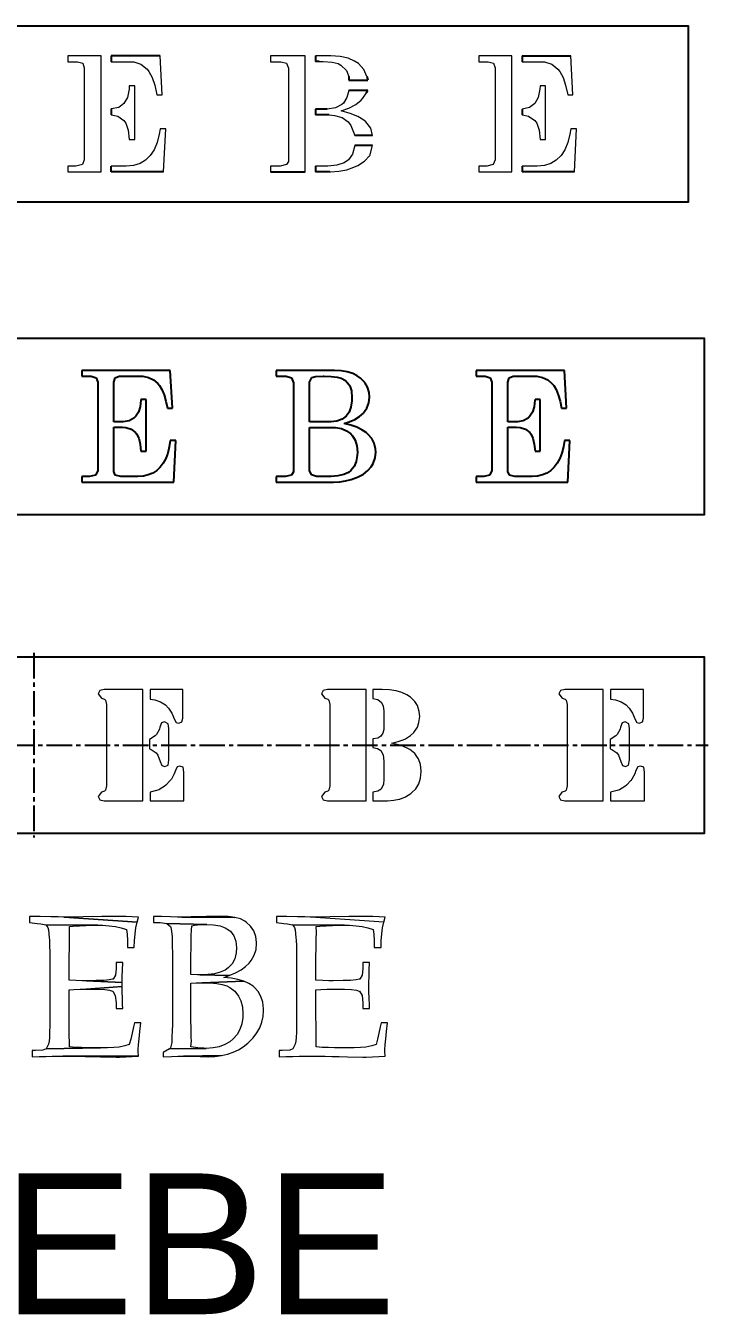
# Model space of a CAD drawing. Header units: inches. Extents: x 11 to 120, y 33 to 81.
# Drawn here: x 99.93 to 120.04, y 32.5 to 70.45 of the extents above; entities that cross this region are included whole.
import ezdxf

# ---------------------------------------------------------------- set-up
doc = ezdxf.new("R2010")
doc.units = ezdxf.units.IN
doc.header["$MEASUREMENT"] = 0
doc.linetypes.add('CENTER2', pattern=[1.125, 0.75, -0.125, 0.125, -0.125])
doc.styles.get("Standard").update_dxf_attribs({"font": 'arial.ttf'})

# ---------------------------------------------------------------- blocks, each defined once
blk = doc.blocks.new('*U9')
at = {"color": 0, "linetype": 'CENTER2', "transparency": 16777216}
blk.add_line((0, 2.72), (0, -2.72), dxfattribs=at)
blk = doc.blocks.new('*U10')
at = {"color": 0, "linetype": 'CENTER2', "transparency": 16777216}
blk.add_line((-19.87, 0), (19.87, 0), dxfattribs=at)

msp = doc.modelspace()

# ---------------------------------------------------------------- linework, layer by layer
at = {"color": 139, "lineweight": 0}
for p, q in [((102.153, 69.566), (101.177, 69.566)), ((101.177, 69.566), (101.177, 69.392)), ((102.153, 66.145), (102.153, 69.566)), ((103.952, 68.412), (103.889, 69.566)), ((108.166, 69.566), (107.143, 69.566)), ((107.143, 69.566), (107.143, 69.392)), ((108.166, 66.145), (108.166, 69.566)), ((108.925, 69.566), (108.466, 69.566)), ((109.196, 69.549), (108.925, 69.566)), ((109.427, 69.499), (109.196, 69.549)), ((109.621, 69.412), (109.427, 69.499)), ((114.252, 69.566), (113.279, 69.566)), ((113.279, 69.566), (113.279, 69.392)), ((114.252, 66.145), (114.252, 69.566)), ((116.054, 68.412), (115.991, 69.566)), ((101.177, 69.392), (101.458, 69.392)), ((101.458, 69.392), (101.612, 69.349)), ((101.612, 69.349), (101.658, 69.215)), ((101.658, 69.215), (101.658, 66.506)), ((102.453, 69.392), (102.986, 69.392)), ((102.986, 69.392), (103.113, 69.386)), ((103.113, 69.386), (103.327, 69.315)), ((103.327, 69.315), (103.508, 69.175)), ((103.508, 69.175), (103.564, 69.105)), ((103.564, 69.105), (103.658, 68.927)), ((107.143, 69.392), (107.444, 69.392)), ((107.444, 69.392), (107.614, 69.345)), ((107.614, 69.345), (107.671, 69.198)), ((107.671, 69.198), (107.671, 66.456)), ((108.581, 69.399), (108.698, 69.396)), ((108.698, 69.396), (108.958, 69.379)), ((108.958, 69.379), (109.136, 69.335)), ((109.136, 69.335), (109.219, 69.295)), ((109.219, 69.295), (109.383, 69.131)), ((109.383, 69.131), (109.454, 68.958)), ((109.731, 69.335), (109.621, 69.412)), ((109.888, 69.162), (109.731, 69.335)), ((109.982, 68.961), (109.888, 69.162)), ((113.279, 69.392), (113.56, 69.392)), ((113.56, 69.392), (113.714, 69.349)), ((113.714, 69.349), (113.76, 69.215)), ((113.76, 69.215), (113.76, 66.506)), ((114.552, 69.392), (115.088, 69.392)), ((115.088, 69.392), (115.212, 69.386)), ((115.212, 69.386), (115.429, 69.315)), ((115.429, 69.315), (115.61, 69.175)), ((115.61, 69.175), (115.663, 69.105)), ((115.663, 69.105), (115.76, 68.927)), ((103.658, 68.927), (103.735, 68.697)), ((103.735, 68.697), (103.799, 68.412)), ((115.76, 68.927), (115.837, 68.697)), ((115.837, 68.697), (115.901, 68.412)), ((102.926, 68.342), (102.825, 68.165)), ((102.976, 68.58), (102.926, 68.342)), ((102.983, 68.683), (102.976, 68.58)), ((103.143, 68.683), (102.983, 68.683)), ((103.143, 67.098), (103.143, 68.683)), ((103.799, 68.412), (103.952, 68.412)), ((109.396, 68.336), (109.289, 68.172)), ((109.45, 68.548), (109.396, 68.336)), ((109.814, 68.262), (109.868, 68.322)), ((109.868, 68.322), (109.969, 68.477)), ((115.028, 68.342), (114.928, 68.165)), ((115.078, 68.58), (115.028, 68.342)), ((115.085, 68.683), (115.078, 68.58)), ((115.245, 68.683), (115.085, 68.683)), ((115.245, 67.098), (115.245, 68.683)), ((115.901, 68.412), (116.054, 68.412)), ((102.672, 68.045), (102.453, 68)), ((102.825, 68.165), (102.672, 68.045)), ((109.055, 68.031), (108.811, 67.998)), ((109.249, 68.135), (109.055, 68.031)), ((109.229, 67.941), (109.447, 68.021)), ((109.49, 67.871), (109.229, 67.941)), ((109.289, 68.172), (109.249, 68.135)), ((109.447, 68.021), (109.654, 68.132)), ((109.654, 68.132), (109.814, 68.262)), ((114.774, 68.045), (114.552, 67.999)), ((114.928, 68.165), (114.774, 68.045)), ((102.453, 67.828), (102.645, 67.79)), ((102.645, 67.79), (102.825, 67.663)), ((102.825, 67.663), (102.882, 67.58)), ((102.882, 67.58), (102.952, 67.372)), ((108.868, 67.824), (109.032, 67.811)), ((109.032, 67.811), (109.253, 67.747)), ((109.253, 67.747), (109.43, 67.623)), ((109.43, 67.623), (109.514, 67.516)), ((109.714, 67.78), (109.49, 67.871)), ((109.891, 67.67), (109.714, 67.78)), ((109.955, 67.62), (109.891, 67.67)), ((110.102, 67.439), (109.955, 67.62)), ((114.552, 67.828), (114.747, 67.79)), ((114.747, 67.79), (114.928, 67.663)), ((114.928, 67.663), (114.984, 67.58)), ((114.984, 67.58), (115.055, 67.372)), ((102.952, 67.372), (102.983, 67.098)), ((103.862, 67.255), (103.802, 67.008)), ((103.889, 67.419), (103.862, 67.255)), ((104.056, 67.419), (103.889, 67.419)), ((103.996, 66.145), (104.056, 67.419)), ((109.514, 67.516), (109.63, 67.221)), ((110.144, 67.221), (110.102, 67.439)), ((115.055, 67.372), (115.085, 67.098)), ((115.964, 67.255), (115.904, 67.008)), ((115.991, 67.419), (115.964, 67.255)), ((116.155, 67.419), (115.991, 67.419)), ((116.098, 66.145), (116.155, 67.419)), ((102.983, 67.098), (103.143, 67.098)), ((103.715, 66.797), (103.601, 66.627)), ((103.802, 67.008), (103.715, 66.797)), ((109.63, 66.921), (109.557, 66.667)), ((110.065, 66.623), (110.144, 66.921)), ((115.085, 67.098), (115.245, 67.098)), ((115.814, 66.797), (115.703, 66.627)), ((115.904, 67.008), (115.814, 66.797)), ((101.658, 66.506), (101.605, 66.369)), ((103.461, 66.493), (103.3, 66.396)), ((103.601, 66.627), (103.461, 66.493)), ((107.671, 66.456), (107.614, 66.363)), ((109.437, 66.503), (109.31, 66.413)), ((109.557, 66.667), (109.437, 66.503)), ((109.711, 66.332), (109.915, 66.466)), ((109.915, 66.466), (110.059, 66.617)), ((110.059, 66.617), (110.065, 66.623)), ((113.76, 66.506), (113.704, 66.369)), ((115.563, 66.493), (115.399, 66.396)), ((115.703, 66.627), (115.563, 66.493)), ((101.411, 66.319), (101.177, 66.319)), ((101.177, 66.319), (101.177, 66.145)), ((101.177, 66.145), (102.153, 66.145)), ((101.605, 66.369), (101.411, 66.319)), ((102.896, 66.319), (102.453, 66.319)), ((103.11, 66.339), (102.896, 66.319)), ((103.3, 66.396), (103.11, 66.339)), ((107.427, 66.319), (107.143, 66.319)), ((107.143, 66.319), (107.143, 66.145)), ((107.614, 66.363), (107.427, 66.319)), ((108.828, 66.319), (108.466, 66.319)), ((109.096, 66.342), (108.828, 66.319)), ((108.871, 66.145), (108.912, 66.145)), ((108.912, 66.145), (109.159, 66.165)), ((109.31, 66.413), (109.096, 66.342)), ((109.159, 66.165), (109.39, 66.209)), ((109.39, 66.209), (109.6, 66.282)), ((109.6, 66.282), (109.711, 66.332)), ((113.513, 66.319), (113.279, 66.319)), ((113.279, 66.319), (113.279, 66.145)), ((113.279, 66.145), (114.252, 66.145)), ((113.704, 66.369), (113.513, 66.319)), ((114.998, 66.319), (114.552, 66.319)), ((115.212, 66.339), (114.998, 66.319)), ((115.399, 66.396), (115.212, 66.339)), ((100.361, 44.217), (100.047, 44.217)), ((100.047, 44.217), (100.047, 44.035)), ((100.047, 44.035), (100.27, 44.011)), ((100.669, 44.21), (100.361, 44.217)), ((100.884, 44.202), (100.669, 44.21)), ((101.046, 44.198), (100.884, 44.202)), ((101.061, 44.198), (101.046, 44.198)), ((102.177, 44.215), (101.061, 44.198)), ((103.211, 44.05), (101.061, 44.198)), ((101.061, 44.198), (103.211, 44.05)), ((102.706, 44.217), (102.177, 44.215)), ((102.888, 44.217), (102.706, 44.217)), ((103.073, 44.21), (102.888, 44.217)), ((103.252, 44.198), (103.073, 44.21)), ((103.178, 43.883), (103.211, 44.05)), ((103.211, 44.05), (103.252, 44.198)), ((103.934, 44.217), (103.693, 44.217)), ((103.693, 44.217), (103.693, 44.035)), ((103.693, 44.035), (103.891, 44.035)), ((103.891, 44.035), (104.089, 44.007)), ((104.202, 44.21), (103.934, 44.217)), ((104.408, 44.2), (104.202, 44.21)), ((104.531, 44.198), (104.408, 44.2)), ((104.647, 44.2), (104.531, 44.198)), ((106.09, 44.188), (104.531, 44.198)), ((104.531, 44.198), (106.09, 44.188)), ((104.811, 44.202), (104.647, 44.2)), ((105.019, 44.208), (104.811, 44.202)), ((105.254, 44.215), (105.019, 44.208)), ((105.677, 44.227), (105.254, 44.215)), ((105.897, 44.217), (105.677, 44.227)), ((106.09, 44.188), (105.897, 44.217)), ((106.255, 44.142), (106.09, 44.188)), ((106.391, 44.075), (106.255, 44.142)), ((106.424, 44.052), (106.391, 44.075)), ((106.558, 43.934), (106.424, 44.052)), ((107.629, 44.217), (107.316, 44.217)), ((107.316, 44.217), (107.316, 44.035)), ((107.316, 44.035), (107.54, 44.011)), ((107.938, 44.21), (107.629, 44.217)), ((108.154, 44.202), (107.938, 44.21)), ((108.313, 44.198), (108.154, 44.202)), ((108.331, 44.198), (108.313, 44.198)), ((109.446, 44.215), (108.331, 44.198)), ((110.48, 44.05), (108.331, 44.198)), ((109.975, 44.217), (109.446, 44.215)), ((110.158, 44.217), (109.975, 44.217)), ((110.342, 44.21), (110.158, 44.217)), ((110.521, 44.198), (110.342, 44.21)), ((110.447, 43.883), (110.48, 44.05)), ((110.48, 44.05), (110.521, 44.198)), ((100.27, 44.011), (100.375, 44)), ((100.375, 44), (100.521, 43.965)), ((100.521, 43.965), (100.585, 43.893)), ((102.058, 43.959), (100.521, 43.965)), ((100.521, 43.965), (102.058, 43.959)), ((100.585, 43.893), (100.601, 43.823)), ((100.601, 43.823), (100.626, 43.593)), ((101.223, 43.555), (101.224, 43.739)), ((101.224, 43.924), (101.324, 43.932)), ((101.224, 43.739), (101.224, 43.924)), ((101.324, 43.932), (101.512, 43.943)), ((101.512, 43.943), (101.699, 43.953)), ((101.699, 43.953), (101.879, 43.957)), ((101.879, 43.957), (102.058, 43.959)), ((102.058, 43.959), (102.196, 43.957)), ((102.196, 43.957), (102.395, 43.943)), ((102.395, 43.943), (102.577, 43.918)), ((102.577, 43.918), (102.746, 43.881)), ((102.746, 43.881), (102.9, 43.832)), ((102.9, 43.832), (102.917, 43.691)), ((102.917, 43.691), (102.929, 43.508)), ((103.137, 43.502), (103.155, 43.702)), ((103.155, 43.702), (103.178, 43.883)), ((104.089, 44.007), (104.202, 43.922)), ((105.267, 43.982), (104.089, 44.007)), ((104.089, 44.007), (105.267, 43.982)), ((104.202, 43.922), (104.212, 43.893)), ((104.212, 43.893), (104.231, 43.788)), ((104.231, 43.788), (104.243, 43.621)), ((104.807, 43.483), (104.811, 43.658)), ((104.811, 43.658), (104.818, 43.813)), ((104.818, 43.813), (104.826, 43.945)), ((104.826, 43.945), (104.906, 43.957)), ((104.906, 43.957), (105.092, 43.976)), ((105.092, 43.976), (105.267, 43.982)), ((105.267, 43.982), (105.466, 43.974)), ((105.466, 43.974), (105.656, 43.941)), ((105.656, 43.941), (105.812, 43.885)), ((105.812, 43.885), (105.936, 43.805)), ((105.936, 43.805), (105.961, 43.782)), ((105.961, 43.782), (106.064, 43.648)), ((106.064, 43.648), (106.125, 43.485)), ((106.653, 43.792), (106.558, 43.934)), ((106.711, 43.628), (106.653, 43.792)), ((107.54, 44.011), (107.644, 44)), ((107.644, 44), (107.79, 43.965)), ((107.79, 43.965), (107.854, 43.893)), ((109.326, 43.959), (107.79, 43.965)), ((107.79, 43.965), (109.326, 43.959)), ((107.854, 43.893), (107.87, 43.823)), ((107.87, 43.823), (107.893, 43.593)), ((108.492, 43.924), (108.593, 43.932)), ((108.494, 43.739), (108.492, 43.924)), ((108.492, 43.555), (108.494, 43.739)), ((108.593, 43.932), (108.782, 43.943)), ((108.782, 43.943), (108.966, 43.953)), ((108.966, 43.953), (109.149, 43.957)), ((109.149, 43.957), (109.326, 43.959)), ((109.326, 43.959), (109.466, 43.957)), ((109.466, 43.957), (109.664, 43.943)), ((109.664, 43.943), (109.847, 43.918)), ((109.847, 43.918), (110.014, 43.881)), ((110.014, 43.881), (110.169, 43.832)), ((110.169, 43.832), (110.185, 43.691)), ((110.185, 43.691), (110.197, 43.508)), ((110.406, 43.502), (110.422, 43.702)), ((110.422, 43.702), (110.447, 43.883)), ((100.626, 43.593), (100.63, 43.521)), ((100.63, 43.521), (100.637, 43.354)), ((100.637, 43.354), (100.641, 43.166)), ((101.213, 42.934), (101.219, 43.378)), ((101.219, 43.378), (101.223, 43.555)), ((102.929, 43.508), (102.933, 43.3)), ((102.933, 43.3), (103.129, 43.3)), ((103.129, 43.3), (103.137, 43.502)), ((104.243, 43.621), (104.251, 43.391)), ((104.251, 43.391), (104.255, 43.1)), ((104.801, 43.067), (104.803, 43.284)), ((104.803, 43.284), (104.807, 43.483)), ((106.125, 43.485), (106.146, 43.29)), ((106.146, 43.29), (106.136, 43.148)), ((106.735, 43.446), (106.711, 43.628)), ((106.717, 43.244), (106.735, 43.424)), ((106.735, 43.424), (106.735, 43.446)), ((107.893, 43.593), (107.899, 43.521)), ((107.899, 43.521), (107.905, 43.354)), ((107.905, 43.354), (107.911, 43.166)), ((108.48, 42.934), (108.486, 43.378)), ((108.486, 43.378), (108.492, 43.555)), ((110.197, 43.508), (110.2, 43.3)), ((110.2, 43.3), (110.399, 43.3)), ((110.399, 43.3), (110.406, 43.502)), ((100.641, 43.166), (100.643, 42.952)), ((100.643, 42.952), (100.643, 41.356)), ((101.213, 42.344), (101.213, 42.934)), ((104.255, 43.1), (104.255, 41.288)), ((104.801, 42.872), (104.801, 43.067)), ((106.091, 42.973), (106.012, 42.824)), ((106.136, 43.148), (106.091, 42.973)), ((106.517, 42.841), (106.577, 42.917)), ((106.577, 42.917), (106.665, 43.074)), ((106.665, 43.074), (106.717, 43.244)), ((107.911, 43.166), (107.911, 42.952)), ((107.911, 42.952), (107.911, 41.356)), ((108.48, 42.344), (108.48, 42.934)), ((102.595, 42.67), (102.577, 42.485)), ((102.793, 42.859), (102.595, 42.859)), ((102.595, 42.859), (102.595, 42.67)), ((102.777, 42.445), (102.783, 42.639)), ((102.783, 42.639), (102.793, 42.859)), ((104.801, 42.503), (104.801, 42.872)), ((105.493, 42.53), (105.295, 42.503)), ((105.662, 42.575), (105.493, 42.53)), ((105.804, 42.639), (105.662, 42.575)), ((105.895, 42.701), (105.804, 42.639)), ((106.012, 42.824), (105.895, 42.701)), ((105.928, 42.48), (106.117, 42.559)), ((106.117, 42.559), (106.278, 42.645)), ((106.278, 42.645), (106.41, 42.74)), ((106.41, 42.74), (106.517, 42.841)), ((109.864, 42.67), (109.845, 42.485)), ((110.06, 42.859), (109.864, 42.859)), ((109.864, 42.859), (109.864, 42.67)), ((110.045, 42.445), (110.053, 42.639)), ((110.053, 42.639), (110.06, 42.859)), ((101.413, 42.332), (101.213, 42.344)), ((101.594, 42.324), (101.413, 42.332)), ((101.72, 42.324), (101.594, 42.324)), ((102.772, 42.157), (101.718, 42.079)), ((101.718, 42.079), (102.772, 42.157)), ((102.01, 42.326), (101.72, 42.324)), ((101.72, 42.324), (102.774, 42.276)), ((102.774, 42.276), (101.72, 42.324)), ((102.235, 42.334), (102.01, 42.326)), ((102.395, 42.347), (102.235, 42.334)), ((102.49, 42.367), (102.395, 42.347)), ((102.505, 42.373), (102.49, 42.367)), ((102.577, 42.485), (102.505, 42.373)), ((102.772, 42.157), (102.774, 42.276)), ((102.774, 41.994), (102.772, 42.157)), ((102.774, 42.276), (102.777, 42.445)), ((104.989, 42.495), (104.801, 42.503)), ((104.801, 42.256), (104.958, 42.262)), ((104.801, 41.224), (104.801, 42.256)), ((104.958, 42.262), (105.135, 42.266)), ((105.067, 42.495), (104.989, 42.495)), ((105.295, 42.503), (105.067, 42.495)), ((105.928, 42.48), (105.067, 42.495)), ((105.067, 42.495), (105.928, 42.48)), ((106.36, 42.309), (105.135, 42.266)), ((105.135, 42.266), (106.36, 42.309)), ((105.135, 42.266), (105.361, 42.26)), ((105.361, 42.26), (105.559, 42.243)), ((105.559, 42.243), (105.724, 42.213)), ((105.724, 42.213), (105.854, 42.173)), ((105.765, 42.421), (105.928, 42.48)), ((105.986, 42.4), (105.765, 42.421)), ((105.854, 42.173), (105.95, 42.124)), ((106.185, 42.361), (105.986, 42.4)), ((106.36, 42.309), (106.185, 42.361)), ((106.507, 42.243), (106.36, 42.309)), ((106.632, 42.161), (106.507, 42.243)), ((106.665, 42.132), (106.632, 42.161)), ((106.78, 42.005), (106.665, 42.132)), ((108.68, 42.332), (108.48, 42.344)), ((108.863, 42.324), (108.68, 42.332)), ((108.99, 42.324), (108.863, 42.324)), ((109.279, 42.326), (108.99, 42.324)), ((109.503, 42.334), (109.279, 42.326)), ((109.664, 42.347), (109.503, 42.334)), ((109.757, 42.367), (109.664, 42.347)), ((109.775, 42.373), (109.757, 42.367)), ((109.845, 42.485), (109.775, 42.373)), ((110.041, 42.276), (110.045, 42.445)), ((110.041, 42.157), (110.041, 42.276)), ((110.043, 41.994), (110.041, 42.157)), ((101.213, 42.06), (101.353, 42.068)), ((101.213, 41.346), (101.213, 42.06)), ((101.353, 42.068), (101.537, 42.077)), ((101.537, 42.077), (101.718, 42.079)), ((101.718, 42.079), (101.788, 42.079)), ((101.788, 42.079), (102.054, 42.073)), ((102.054, 42.073), (102.26, 42.062)), ((102.26, 42.062), (102.404, 42.044)), ((102.404, 42.044), (102.488, 42.019)), ((102.488, 42.019), (102.498, 42.011)), ((102.498, 42.011), (102.571, 41.893)), ((102.571, 41.893), (102.595, 41.675)), ((102.779, 41.813), (102.774, 41.994)), ((102.787, 41.617), (102.779, 41.813)), ((105.95, 42.124), (106.091, 42.015)), ((106.091, 42.015), (106.204, 41.873)), ((106.204, 41.873), (106.272, 41.727)), ((106.863, 41.858), (106.78, 42.005)), ((106.918, 41.689), (106.863, 41.858)), ((108.48, 42.06), (108.622, 42.068)), ((108.48, 41.346), (108.48, 42.06)), ((108.622, 42.068), (108.807, 42.077)), ((108.807, 42.077), (108.986, 42.079)), ((108.986, 42.079), (109.058, 42.079)), ((109.058, 42.079), (109.324, 42.073)), ((109.324, 42.073), (109.53, 42.062)), ((109.53, 42.062), (109.674, 42.044)), ((109.674, 42.044), (109.757, 42.019)), ((109.757, 42.019), (109.767, 42.011)), ((109.767, 42.011), (109.839, 41.893)), ((109.839, 41.893), (109.864, 41.675)), ((110.047, 41.813), (110.043, 41.994)), ((110.057, 41.617), (110.047, 41.813)), ((102.595, 41.675), (102.595, 41.506)), ((102.595, 41.506), (102.793, 41.506)), ((102.793, 41.506), (102.787, 41.617)), ((106.272, 41.727), (106.315, 41.553)), ((106.315, 41.553), (106.329, 41.352)), ((106.941, 41.498), (106.918, 41.689)), ((106.929, 41.267), (106.941, 41.444)), ((106.941, 41.444), (106.941, 41.498)), ((109.864, 41.675), (109.864, 41.506)), ((109.864, 41.506), (110.06, 41.506)), ((110.06, 41.506), (110.057, 41.617)), ((100.641, 41.006), (100.637, 40.808)), ((100.643, 41.251), (100.641, 41.006)), ((100.643, 41.356), (100.643, 41.251)), ((101.215, 40.934), (101.213, 41.346)), ((103.133, 41.086), (103.11, 40.969)), ((103.324, 41.086), (103.133, 41.086)), ((103.294, 40.829), (103.324, 41.086)), ((104.253, 41.036), (104.249, 40.847)), ((104.255, 41.234), (104.253, 41.036)), ((104.255, 41.288), (104.255, 41.234)), ((104.803, 40.859), (104.801, 41.224)), ((106.296, 41.055), (106.239, 40.888)), ((106.325, 41.242), (106.296, 41.055)), ((106.329, 41.352), (106.325, 41.242)), ((106.83, 40.936), (106.892, 41.098)), ((106.892, 41.098), (106.929, 41.267)), ((107.909, 41.006), (107.905, 40.808)), ((107.911, 41.251), (107.909, 41.006)), ((107.911, 41.356), (107.911, 41.251)), ((108.484, 40.934), (108.48, 41.346)), ((110.401, 41.086), (110.377, 40.969)), ((110.593, 41.086), (110.401, 41.086)), ((110.562, 40.829), (110.593, 41.086)), ((100.632, 40.655), (100.622, 40.548)), ((100.637, 40.808), (100.632, 40.655)), ((101.217, 40.705), (101.215, 40.934)), ((101.219, 40.518), (101.217, 40.705)), ((103.067, 40.775), (103.026, 40.6)), ((103.11, 40.969), (103.067, 40.775)), ((103.256, 40.437), (103.271, 40.614)), ((103.271, 40.614), (103.294, 40.829)), ((104.241, 40.668), (104.233, 40.501)), ((104.249, 40.847), (104.241, 40.668)), ((104.811, 40.653), (104.803, 40.859)), ((104.813, 40.557), (104.811, 40.653)), ((106.047, 40.608), (105.944, 40.522)), ((106.158, 40.738), (106.047, 40.608)), ((106.239, 40.888), (106.158, 40.738)), ((106.498, 40.503), (106.634, 40.639)), ((106.634, 40.639), (106.745, 40.785)), ((106.745, 40.785), (106.83, 40.936)), ((107.899, 40.655), (107.891, 40.548)), ((107.905, 40.808), (107.899, 40.655)), ((108.484, 40.705), (108.484, 40.934)), ((108.488, 40.518), (108.484, 40.705)), ((110.336, 40.775), (110.294, 40.6)), ((110.377, 40.969), (110.336, 40.775)), ((110.525, 40.437), (110.541, 40.614)), ((110.541, 40.614), (110.562, 40.829)), ((100.216, 40.266), (100.126, 40.266)), ((100.126, 40.266), (100.126, 40.083)), ((100.439, 40.281), (100.216, 40.266)), ((100.534, 40.314), (100.439, 40.281)), ((100.606, 40.452), (100.534, 40.314)), ((102.134, 40.342), (100.534, 40.314)), ((100.534, 40.314), (102.134, 40.342)), ((100.622, 40.548), (100.606, 40.452)), ((101.224, 40.379), (101.219, 40.518)), ((101.224, 40.373), (101.224, 40.379)), ((101.397, 40.361), (101.224, 40.373)), ((101.578, 40.353), (101.397, 40.361)), ((101.763, 40.345), (101.578, 40.353)), ((101.951, 40.344), (101.763, 40.345)), ((102.134, 40.342), (101.951, 40.344)), ((102.342, 40.345), (102.134, 40.342)), ((102.525, 40.355), (102.342, 40.345)), ((102.682, 40.371), (102.525, 40.355)), ((102.857, 40.406), (102.682, 40.371)), ((102.983, 40.447), (102.857, 40.406)), ((103.026, 40.6), (102.983, 40.447)), ((103.246, 40.235), (103.248, 40.301)), ((103.252, 40.103), (103.246, 40.235)), ((103.248, 40.301), (103.256, 40.437)), ((104.165, 40.318), (103.981, 40.213)), ((104.196, 40.347), (104.165, 40.318)), ((105.248, 40.332), (104.165, 40.318)), ((104.165, 40.318), (105.248, 40.332)), ((104.233, 40.501), (104.196, 40.347)), ((104.801, 40.373), (104.813, 40.557)), ((105.007, 40.347), (104.801, 40.373)), ((105.182, 40.334), (105.007, 40.347)), ((105.248, 40.332), (105.182, 40.334)), ((105.452, 40.345), (105.248, 40.332)), ((105.635, 40.38), (105.452, 40.345)), ((105.8, 40.441), (105.635, 40.38)), ((105.944, 40.522), (105.8, 40.441)), ((106.039, 40.217), (106.196, 40.291)), ((106.196, 40.291), (106.342, 40.38)), ((106.342, 40.38), (106.48, 40.487)), ((106.48, 40.487), (106.498, 40.503)), ((107.485, 40.266), (107.394, 40.266)), ((107.394, 40.266), (107.394, 40.083)), ((107.709, 40.281), (107.485, 40.266)), ((107.804, 40.314), (107.709, 40.281)), ((107.874, 40.452), (107.804, 40.314)), ((107.891, 40.548), (107.874, 40.452)), ((108.492, 40.379), (108.488, 40.518)), ((108.492, 40.373), (108.492, 40.379)), ((108.667, 40.361), (108.492, 40.373)), ((108.848, 40.353), (108.667, 40.361)), ((109.032, 40.345), (108.848, 40.353)), ((109.221, 40.344), (109.032, 40.345)), ((109.402, 40.342), (109.221, 40.344)), ((109.61, 40.345), (109.402, 40.342)), ((109.794, 40.355), (109.61, 40.345)), ((109.952, 40.371), (109.794, 40.355)), ((110.125, 40.406), (109.952, 40.371)), ((110.253, 40.447), (110.125, 40.406)), ((110.294, 40.6), (110.253, 40.447)), ((110.515, 40.301), (110.525, 40.437)), ((110.515, 40.235), (110.515, 40.301)), ((110.521, 40.103), (110.515, 40.235)), ((100.126, 40.083), (100.325, 40.089)), ((100.325, 40.089), (100.529, 40.095)), ((100.529, 40.095), (100.713, 40.101)), ((100.713, 40.101), (100.88, 40.103)), ((100.88, 40.103), (101.03, 40.103)), ((103.252, 40.103), (101.03, 40.103)), ((101.03, 40.103), (101.03, 40.103)), ((101.03, 40.103), (101.16, 40.103)), ((101.03, 40.103), (103.252, 40.103)), ((101.16, 40.103), (101.312, 40.101)), ((101.312, 40.101), (101.485, 40.099)), ((101.485, 40.099), (101.681, 40.095)), ((101.681, 40.095), (101.899, 40.089)), ((101.899, 40.089), (102.14, 40.083)), ((102.14, 40.083), (102.595, 40.073)), ((102.595, 40.073), (102.698, 40.075)), ((102.698, 40.075), (102.88, 40.079)), ((102.88, 40.079), (103.065, 40.089)), ((103.065, 40.089), (103.252, 40.103)), ((103.981, 40.213), (103.981, 40.083)), ((103.981, 40.083), (104.222, 40.091)), ((104.222, 40.091), (104.412, 40.101)), ((104.412, 40.101), (104.579, 40.103)), ((105.695, 40.118), (104.579, 40.103)), ((104.579, 40.103), (105.695, 40.118)), ((104.579, 40.103), (104.684, 40.103)), ((104.684, 40.103), (104.865, 40.097)), ((104.865, 40.097), (105.071, 40.089)), ((105.071, 40.089), (105.3, 40.083)), ((105.3, 40.083), (105.31, 40.083)), ((105.31, 40.083), (105.508, 40.093)), ((105.508, 40.093), (105.695, 40.118)), ((105.695, 40.118), (105.872, 40.159)), ((105.872, 40.159), (106.039, 40.217)), ((107.394, 40.083), (107.594, 40.089)), ((107.594, 40.089), (107.798, 40.095)), ((107.798, 40.095), (107.983, 40.101)), ((107.983, 40.101), (108.15, 40.103)), ((108.15, 40.103), (108.298, 40.103)), ((108.298, 40.103), (108.299, 40.103)), ((108.299, 40.103), (108.428, 40.103)), ((108.428, 40.103), (108.579, 40.101)), ((108.579, 40.101), (108.754, 40.099)), ((108.754, 40.099), (108.949, 40.095)), ((108.949, 40.095), (109.168, 40.089)), ((109.168, 40.089), (109.407, 40.083)), ((109.407, 40.083), (109.864, 40.073)), ((109.864, 40.073), (109.965, 40.075)), ((109.965, 40.075), (110.15, 40.079)), ((110.15, 40.079), (110.335, 40.089)), ((110.335, 40.089), (110.521, 40.103))]:
    msp.add_line(p, q, dxfattribs=at)
for p, q in [((103.889, 69.566), (102.453, 69.566)), ((102.453, 69.566), (102.453, 69.392)), ((108.466, 69.566), (108.466, 69.399)), ((114.552, 69.566), (115.991, 69.566)), ((114.552, 69.566), (114.552, 69.392)), ((108.581, 69.399), (108.466, 69.399)), ((109.454, 68.958), (109.454, 68.848)), ((109.454, 68.848), (110.01, 68.848)), ((109.982, 68.961), (110.01, 68.848)), ((110.01, 68.548), (109.45, 68.548)), ((109.969, 68.477), (110.01, 68.548)), ((102.453, 68), (102.453, 67.828)), ((108.811, 67.998), (108.466, 67.998)), ((108.466, 67.998), (108.466, 67.824)), ((114.552, 67.999), (114.552, 67.828)), ((108.868, 67.824), (108.466, 67.824)), ((110.144, 67.221), (109.63, 67.221)), ((110.144, 66.921), (109.63, 66.921)), ((102.453, 66.145), (102.453, 66.319)), ((103.996, 66.145), (102.453, 66.145)), ((107.143, 66.145), (108.166, 66.145)), ((108.466, 66.319), (108.466, 66.145)), ((108.892, 66.145), (108.466, 66.145)), ((114.552, 66.319), (114.552, 66.145)), ((116.098, 66.145), (114.552, 66.145)), ((104.191, 60.293), (101.59, 60.293)), ((101.59, 60.293), (101.59, 60.127)), ((101.59, 60.127), (101.86, 60.127)), ((101.86, 60.127), (102.005, 60.085)), ((102.005, 60.085), (102.053, 59.956)), ((102.525, 59.956), (102.565, 60.085)), ((102.565, 60.085), (102.682, 60.127)), ((102.682, 60.127), (103.325, 60.127)), ((103.325, 60.127), (103.379, 60.127)), ((103.379, 60.127), (103.55, 60.095)), ((103.55, 60.095), (103.696, 60.025)), ((103.696, 60.025), (103.825, 59.918)), ((104.254, 59.186), (104.191, 60.293)), ((109.024, 60.293), (107.315, 60.293)), ((107.315, 60.293), (107.315, 60.127)), ((107.315, 60.127), (107.603, 60.127)), ((107.603, 60.127), (107.605, 60.127)), ((107.605, 60.127), (107.766, 60.081)), ((107.766, 60.081), (107.821, 59.938)), ((108.296, 59.956), (108.359, 60.095)), ((108.359, 60.095), (108.47, 60.123)), ((108.47, 60.123), (108.693, 60.133)), ((108.693, 60.133), (108.72, 60.133)), ((108.72, 60.133), (108.935, 60.125)), ((108.935, 60.125), (109.103, 60.105)), ((109.224, 60.283), (109.024, 60.293)), ((109.103, 60.105), (109.226, 60.071)), ((109.405, 60.256), (109.224, 60.283)), ((109.226, 60.071), (109.35, 60.002)), ((109.35, 60.002), (109.463, 59.877)), ((109.564, 60.206), (109.405, 60.256)), ((109.701, 60.139), (109.564, 60.206)), ((109.796, 60.071), (109.701, 60.139)), ((109.919, 59.946), (109.796, 60.071)), ((115.801, 60.293), (113.202, 60.293)), ((113.202, 60.293), (113.202, 60.127)), ((113.202, 60.127), (113.47, 60.127)), ((113.47, 60.127), (113.617, 60.085)), ((113.617, 60.085), (113.663, 59.956)), ((114.135, 59.956), (114.175, 60.085)), ((114.175, 60.085), (114.294, 60.127)), ((114.294, 60.127), (114.937, 60.127)), ((114.937, 60.127), (114.989, 60.127)), ((114.989, 60.127), (115.159, 60.095)), ((115.159, 60.095), (115.308, 60.025)), ((115.308, 60.025), (115.435, 59.918)), ((115.864, 59.186), (115.801, 60.293)), ((102.053, 59.956), (102.053, 57.356)), ((102.525, 58.787), (102.525, 59.956)), ((103.825, 59.918), (103.873, 59.859)), ((103.873, 59.859), (103.947, 59.736)), ((103.947, 59.736), (104.008, 59.583)), ((104.008, 59.583), (104.062, 59.398)), ((107.821, 59.938), (107.821, 57.31)), ((108.296, 58.787), (108.296, 59.956)), ((109.463, 59.877), (109.477, 59.849)), ((109.477, 59.849), (109.526, 59.698)), ((109.526, 59.698), (109.542, 59.505)), ((110.005, 59.805), (109.919, 59.946)), ((110.052, 59.648), (110.005, 59.805)), ((110.062, 59.515), (110.052, 59.648)), ((113.663, 59.956), (113.663, 57.356)), ((114.135, 58.787), (114.135, 59.956)), ((115.435, 59.918), (115.485, 59.859)), ((115.485, 59.859), (115.556, 59.736)), ((115.556, 59.736), (115.618, 59.583)), ((115.618, 59.583), (115.672, 59.398)), ((103.299, 59.231), (103.25, 59.073)), ((103.323, 59.426), (103.299, 59.231)), ((103.476, 59.446), (103.323, 59.446)), ((103.323, 59.446), (103.323, 59.426)), ((103.476, 57.925), (103.476, 59.446)), ((104.062, 59.398), (104.105, 59.186)), ((109.512, 59.221), (109.457, 59.071)), ((109.538, 59.406), (109.512, 59.221)), ((109.542, 59.505), (109.538, 59.406)), ((109.983, 59.188), (110.042, 59.343)), ((110.042, 59.343), (110.062, 59.515)), ((114.911, 59.231), (114.86, 59.073)), ((114.933, 59.426), (114.911, 59.231)), ((114.935, 59.446), (114.933, 59.426)), ((115.088, 59.446), (114.935, 59.446)), ((115.088, 57.925), (115.088, 59.446)), ((115.672, 59.398), (115.715, 59.186)), ((103.119, 58.896), (102.976, 58.815)), ((103.172, 58.95), (103.119, 58.896)), ((103.25, 59.073), (103.172, 58.95)), ((104.105, 59.186), (104.254, 59.186)), ((109.252, 58.864), (109.097, 58.807)), ((109.373, 58.956), (109.252, 58.864)), ((109.457, 59.071), (109.373, 58.956)), ((109.459, 58.783), (109.623, 58.858)), ((109.623, 58.858), (109.764, 58.944)), ((109.764, 58.944), (109.878, 59.043)), ((109.878, 59.043), (109.883, 59.051)), ((109.883, 59.051), (109.983, 59.188)), ((114.729, 58.896), (114.588, 58.815)), ((114.784, 58.95), (114.729, 58.896)), ((114.86, 59.073), (114.784, 58.95)), ((115.715, 59.186), (115.864, 59.186)), ((102.807, 58.787), (102.525, 58.787)), ((102.525, 57.324), (102.525, 58.63)), ((102.525, 58.63), (102.783, 58.63)), ((102.783, 58.63), (102.885, 58.622)), ((102.976, 58.815), (102.807, 58.787)), ((102.885, 58.622), (103.043, 58.568)), ((103.043, 58.568), (103.17, 58.467)), ((103.17, 58.467), (103.198, 58.431)), ((108.917, 58.787), (108.296, 58.787)), ((108.296, 57.356), (108.296, 58.62)), ((108.296, 58.62), (108.968, 58.62)), ((109.097, 58.807), (108.917, 58.787)), ((108.968, 58.62), (109.058, 58.618)), ((109.058, 58.618), (109.232, 58.586)), ((109.232, 58.586), (109.383, 58.523)), ((109.316, 58.733), (109.459, 58.783)), ((109.512, 58.684), (109.316, 58.733)), ((109.383, 58.523), (109.508, 58.428)), ((109.685, 58.624), (109.512, 58.684)), ((109.834, 58.553), (109.685, 58.624)), ((109.961, 58.469), (109.834, 58.553)), ((110.013, 58.426), (109.961, 58.469)), ((114.417, 58.787), (114.135, 58.787)), ((114.135, 57.324), (114.135, 58.63)), ((114.135, 58.63), (114.393, 58.63)), ((114.393, 58.63), (114.497, 58.622)), ((114.588, 58.815), (114.417, 58.787)), ((114.497, 58.622), (114.653, 58.568)), ((114.653, 58.568), (114.78, 58.467)), ((114.78, 58.467), (114.81, 58.431)), ((103.198, 58.431), (103.264, 58.3)), ((103.264, 58.3), (103.305, 58.132)), ((103.305, 58.132), (103.323, 57.925)), ((104.191, 58.235), (104.161, 58.044)), ((104.351, 58.235), (104.191, 58.235)), ((104.296, 57.012), (104.351, 58.235)), ((109.508, 58.428), (109.554, 58.376)), ((109.554, 58.376), (109.637, 58.241)), ((109.637, 58.241), (109.687, 58.08)), ((109.687, 58.08), (109.703, 57.896)), ((110.124, 58.296), (110.013, 58.426)), ((110.199, 58.152), (110.124, 58.296)), ((110.237, 57.987), (110.199, 58.152)), ((114.81, 58.431), (114.874, 58.3)), ((114.874, 58.3), (114.915, 58.132)), ((114.915, 58.132), (114.935, 57.925)), ((115.801, 58.235), (115.771, 58.044)), ((115.961, 58.235), (115.801, 58.235)), ((115.906, 57.012), (115.961, 58.235)), ((103.323, 57.925), (103.476, 57.925)), ((104.056, 57.703), (103.982, 57.564)), ((104.115, 57.864), (104.056, 57.703)), ((104.161, 58.044), (104.115, 57.864)), ((109.701, 57.796), (109.669, 57.618)), ((109.703, 57.896), (109.701, 57.796)), ((110.169, 57.56), (110.225, 57.721)), ((110.225, 57.721), (110.243, 57.896)), ((110.243, 57.896), (110.237, 57.987)), ((114.935, 57.925), (115.088, 57.925)), ((115.666, 57.703), (115.592, 57.564)), ((115.725, 57.864), (115.666, 57.703)), ((115.771, 58.044), (115.725, 57.864)), ((102.053, 57.356), (101.999, 57.225)), ((102.571, 57.217), (102.525, 57.324)), ((103.792, 57.35), (103.675, 57.274)), ((103.893, 57.445), (103.792, 57.35)), ((103.982, 57.564), (103.893, 57.445)), ((107.821, 57.31), (107.766, 57.219)), ((108.349, 57.223), (108.296, 57.356)), ((109.514, 57.354), (109.441, 57.296)), ((109.608, 57.469), (109.514, 57.354)), ((109.669, 57.618), (109.608, 57.469)), ((109.878, 57.248), (110.011, 57.35)), ((110.011, 57.35), (110.112, 57.463)), ((110.112, 57.463), (110.169, 57.56)), ((113.663, 57.356), (113.609, 57.225)), ((114.183, 57.217), (114.135, 57.324)), ((115.402, 57.35), (115.285, 57.274)), ((115.503, 57.445), (115.402, 57.35)), ((115.592, 57.564), (115.503, 57.445)), ((101.815, 57.179), (101.59, 57.179)), ((101.59, 57.179), (101.59, 57.012)), ((101.59, 57.012), (104.296, 57.012)), ((101.985, 57.215), (101.815, 57.179)), ((101.999, 57.225), (101.985, 57.215)), ((102.732, 57.179), (102.571, 57.217)), ((103.24, 57.179), (102.732, 57.179)), ((103.399, 57.189), (103.24, 57.179)), ((103.544, 57.221), (103.399, 57.189)), ((103.675, 57.274), (103.544, 57.221)), ((107.585, 57.179), (107.315, 57.179)), ((107.315, 57.179), (107.315, 57.012)), ((107.315, 57.012), (108.974, 57.012)), ((107.756, 57.213), (107.585, 57.179)), ((107.766, 57.219), (107.756, 57.213)), ((108.502, 57.179), (108.349, 57.223)), ((108.931, 57.179), (108.502, 57.179)), ((109.131, 57.191), (108.931, 57.179)), ((108.974, 57.012), (108.998, 57.012)), ((108.998, 57.012), (109.181, 57.022)), ((109.302, 57.231), (109.131, 57.191)), ((109.181, 57.022), (109.356, 57.046)), ((109.441, 57.296), (109.302, 57.231)), ((109.356, 57.046), (109.518, 57.088)), ((109.518, 57.088), (109.673, 57.143)), ((109.673, 57.143), (109.709, 57.159)), ((109.709, 57.159), (109.878, 57.248)), ((113.427, 57.179), (113.202, 57.179)), ((113.202, 57.179), (113.202, 57.012)), ((113.202, 57.012), (115.906, 57.012)), ((113.595, 57.215), (113.427, 57.179)), ((113.609, 57.225), (113.595, 57.215)), ((114.342, 57.179), (114.183, 57.217)), ((114.85, 57.179), (114.342, 57.179)), ((115.009, 57.189), (114.85, 57.179)), ((115.154, 57.221), (115.009, 57.189)), ((115.285, 57.274), (115.154, 57.221))]:
    msp.add_line(p, q)
for points in [[(79.948, 70.451), (119.448, 70.451), (119.448, 65.251), (79.948, 65.251)], [(80.418, 61.247), (119.918, 61.247), (119.918, 56.047), (80.418, 56.047)], [(80.418, 51.86), (119.918, 51.86), (119.918, 46.66), (80.418, 46.66)]]:
    msp.add_lwpolyline(points, close=True)
for points in [[(103.379, 50.904), (102.247, 50.904), (102.115, 50.871), (102.067, 50.778), (102.067, 50.776), (102.162, 50.648), (102.257, 50.617), (102.284, 50.588), (102.313, 50.464), (102.313, 48.059), (102.284, 47.935), (102.257, 47.91), (102.162, 47.875), (102.162, 47.875), (102.067, 47.745), (102.115, 47.655), (102.247, 47.622), (103.379, 47.622)], [(104.561, 50.904), (103.594, 50.904), (103.594, 50.621), (103.736, 50.598), (103.907, 50.538), (104.052, 50.446), (104.142, 50.353), (104.241, 50.204), (104.318, 50.021), (104.365, 49.932), (104.442, 49.909), (104.532, 49.944), (104.561, 50.052)], [(109.96, 50.904), (108.827, 50.904), (108.695, 50.871), (108.648, 50.778), (108.648, 50.776), (108.745, 50.648), (108.837, 50.617), (108.864, 50.588), (108.893, 50.464), (108.893, 48.059), (108.864, 47.935), (108.837, 47.91), (108.745, 47.875), (108.743, 47.875), (108.648, 47.745), (108.695, 47.655), (108.827, 47.622), (109.96, 47.622)], [(110.43, 50.904), (110.154, 50.904), (110.154, 50.637), (110.308, 50.602), (110.409, 50.52), (110.463, 50.41), (110.484, 50.272), (110.484, 49.858), (110.484, 49.726), (110.455, 49.618), (110.391, 49.526), (110.302, 49.47), (110.162, 49.445), (110.162, 49.195), (110.298, 49.165), (110.389, 49.103), (110.465, 48.979), (110.465, 48.977), (110.484, 48.791), (110.484, 48.247), (110.473, 48.117), (110.405, 47.97), (110.306, 47.902), (110.154, 47.873), (110.154, 47.622), (110.44, 47.622), (110.591, 47.624), (110.779, 47.64), (110.935, 47.671), (110.952, 47.675), (111.123, 47.741), (111.28, 47.84), (111.296, 47.853), (111.422, 47.978), (111.511, 48.125), (111.565, 48.292), (111.583, 48.482), (111.581, 48.506), (111.558, 48.692), (111.499, 48.861), (111.497, 48.865), (111.391, 49.016), (111.251, 49.134), (111.21, 49.158), (111.041, 49.237), (110.913, 49.274), (110.706, 49.321), (110.9, 49.369), (111.053, 49.418), (111.117, 49.447), (111.27, 49.544), (111.369, 49.637), (111.47, 49.792), (111.517, 49.926), (111.54, 50.109), (111.525, 50.254), (111.47, 50.427), (111.397, 50.545), (111.268, 50.677), (111.16, 50.749), (111.012, 50.815), (110.841, 50.864), (110.647, 50.893)], [(116.947, 50.904), (115.814, 50.904), (115.682, 50.871), (115.635, 50.778), (115.635, 50.776), (115.732, 50.648), (115.824, 50.617), (115.851, 50.588), (115.88, 50.464), (115.88, 48.059), (115.851, 47.935), (115.824, 47.91), (115.732, 47.875), (115.73, 47.875), (115.635, 47.745), (115.682, 47.655), (115.814, 47.622), (116.947, 47.622)], [(118.131, 50.904), (117.161, 50.904), (117.161, 50.621), (117.303, 50.598), (117.475, 50.538), (117.621, 50.446), (117.712, 50.353), (117.811, 50.204), (117.887, 50.021), (117.933, 49.932), (118.009, 49.909), (118.102, 49.944), (118.131, 50.052)], [(104.025, 49.95), (103.936, 49.917), (103.887, 49.79), (103.87, 49.734), (103.788, 49.577), (103.744, 49.536), (103.581, 49.431), (103.581, 49.152), (103.631, 49.138), (103.777, 49.035), (103.825, 48.964), (103.893, 48.779), (103.944, 48.667), (104.031, 48.632), (104.124, 48.676), (104.149, 48.832), (104.149, 49.748), (104.132, 49.891)], [(117.594, 49.95), (117.506, 49.917), (117.454, 49.79), (117.44, 49.734), (117.355, 49.577), (117.314, 49.536), (117.149, 49.431), (117.149, 49.152), (117.198, 49.138), (117.347, 49.035), (117.394, 48.964), (117.462, 48.779), (117.512, 48.667), (117.598, 48.632), (117.691, 48.676), (117.716, 48.832), (117.716, 49.748), (117.7, 49.891)], [(104.475, 48.647), (104.396, 48.622), (104.34, 48.515), (104.303, 48.42), (104.225, 48.265), (104.19, 48.216), (104.06, 48.079), (104.008, 48.04), (103.856, 47.947), (103.786, 47.923), (103.596, 47.881), (103.596, 47.622), (104.594, 47.622), (104.594, 48.469), (104.569, 48.61)], [(118.044, 48.647), (117.964, 48.622), (117.908, 48.515), (117.871, 48.42), (117.792, 48.265), (117.757, 48.216), (117.627, 48.079), (117.578, 48.04), (117.423, 47.947), (117.353, 47.923), (117.163, 47.881), (117.163, 47.622), (118.164, 47.622), (118.164, 48.469), (118.137, 48.61)]]:
    msp.add_lwpolyline(points, close=True, dxfattribs=at)

# ---------------------------------------------------------------- block references
at = {"linetype": 'CENTER2'}
for name in ['*U9', '*U10']:
    msp.add_blockref(name, (100.168, 49.26), dxfattribs=at)

# ---------------------------------------------------------------- texts
at = {"insert": (80.804, 36.648), "char_height": 4.14726, "attachment_point": 1}
msp.add_mtext_dynamic_manual_height_columns('\\pxqc;MIVEBE', width=38.18037, gutter_width=20.736, heights=[0], dxfattribs=at)

doc.saveas('drawing.dxf')
